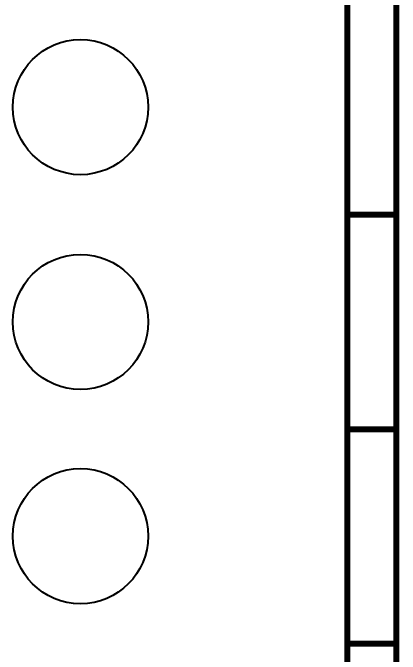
# Model space of a CAD drawing. Header units: millimetres. Extents: x -109 to -14.2, y -107.5 to -24.7.
# Drawn here: x -35.72 to -31.14, y -63.44 to -55.85 of the extents above; entities that cross this region are included whole.
import ezdxf

# ---------------------------------------------------------------- set-up
doc = ezdxf.new("R2010")
doc.units = ezdxf.units.MM
doc.header["$MEASUREMENT"] = 0
doc.layers.add('layer 1', color=7, linetype='Continuous')
doc.styles.get("Standard").update_dxf_attribs({"font": 'Deng.ttf'})
doc.dimstyles.get("Standard").update_dxf_attribs({"dimscale": 20, "dimtxt": 0.18, "dimasz": 0.18, "dimexe": 0.18, "dimexo": 0.0625, "dimgap": 0.09, "dimtad": 0, "dimtih": 1, "dimtoh": 1, "dimdec": 1, "dimzin": 0, "dimdsep": 46, "dimtxsty": 'Standard', "dimcen": 0.09, "dimadec": 0, "dimazin": 0, "dimtfac": 1, "dimtdec": 1, "dimtofl": 0, "dimtmove": 0, "dimatfit": 3, "dimfxl": 1, "dimtolj": 1, "dimtzin": 0, "dimarcsym": 0})

# ---------------------------------------------------------------- blocks, each defined once
blk = doc.blocks.new('*D3')
at = {"color": 0, "lineweight": -2, "transparency": 16777216}
for p, q in [((-32.0652, -34.6167), (-15.3886, -34.6167)), ((-18.9886, -38.2167), (-18.9886, -62.3458)), ((-18.9886, -94.0027), (-18.9886, -69.8736)), ((-32.0652, -97.6027), (-15.3886, -97.6027))]:
    blk.add_line(p, q, dxfattribs=at)
at = {"color": 0, "transparency": 16777216}
for points in [[(-19.5886, -38.2167), (-18.3886, -38.2167), (-18.9886, -34.6167)], [(-19.5886, -94.0027), (-18.3886, -94.0027), (-18.9886, -97.6027)]]:
    blk.add_solid(points, dxfattribs=at)
at = {"layer": 'Defpoints', "color": 0, "transparency": 16777216}
for p in [(-33.3152, -34.6167), (-33.3152, -97.6027), (-18.9886, -97.6027)]:
    blk.add_point(p, dxfattribs=at)
at = {"color": 0, "transparency": 16777216, "insert": (-18.9886, -66.1097), "char_height": 3.6, "attachment_point": 5}
blk.add_mtext('\\A1;63.0', dxfattribs=at)

msp = doc.modelspace()

# ---------------------------------------------------------------- linework, layer by layer
at = {"layer": 'layer 1', "color": 0}
for centre in [(-34.9214, -56.9651), (-34.9214, -59.5078), (-34.9214, -62.044)]:
    msp.add_ellipse(centre, major_axis=(0, 0.7998), ratio=1, dxfattribs=at)
at = {"layer": 'layer 1', "color": 0, "lineweight": 80}
for points in [[(-31.7656, -66.0839), (-31.7656, -66.0839), (-31.7656, -40.2312), (-31.7656, -40.2312)], [(-31.1848, -66.0839), (-31.1848, -66.0839), (-31.1848, -40.2312), (-31.1848, -40.2312)], [(-31.7657, -58.2364), (-31.7657, -58.2364), (-31.1849, -58.2364), (-31.1849, -58.2364)], [(-31.7657, -60.7791), (-31.7657, -60.7791), (-31.1849, -60.7791), (-31.1849, -60.7791)], [(-31.7657, -63.3153), (-31.7657, -63.3153), (-31.1849, -63.3153), (-31.1849, -63.3153)]]:
    msp.add_open_spline(points, degree=3, dxfattribs=at)

# ---------------------------------------------------------------- dimensions: what is measured, and where the dimension line sits
dim = msp.add_linear_dim(base=(-18.9886, -97.6027), p1=(-33.3152, -34.6167), p2=(-33.3152, -97.6027), angle=90, dimstyle='Standard')
dim.commit()
dim.dimension.update_dxf_attribs({"geometry": '*D3', "text_midpoint": (-18.9886, -66.1097)})

doc.saveas('drawing.dxf')
